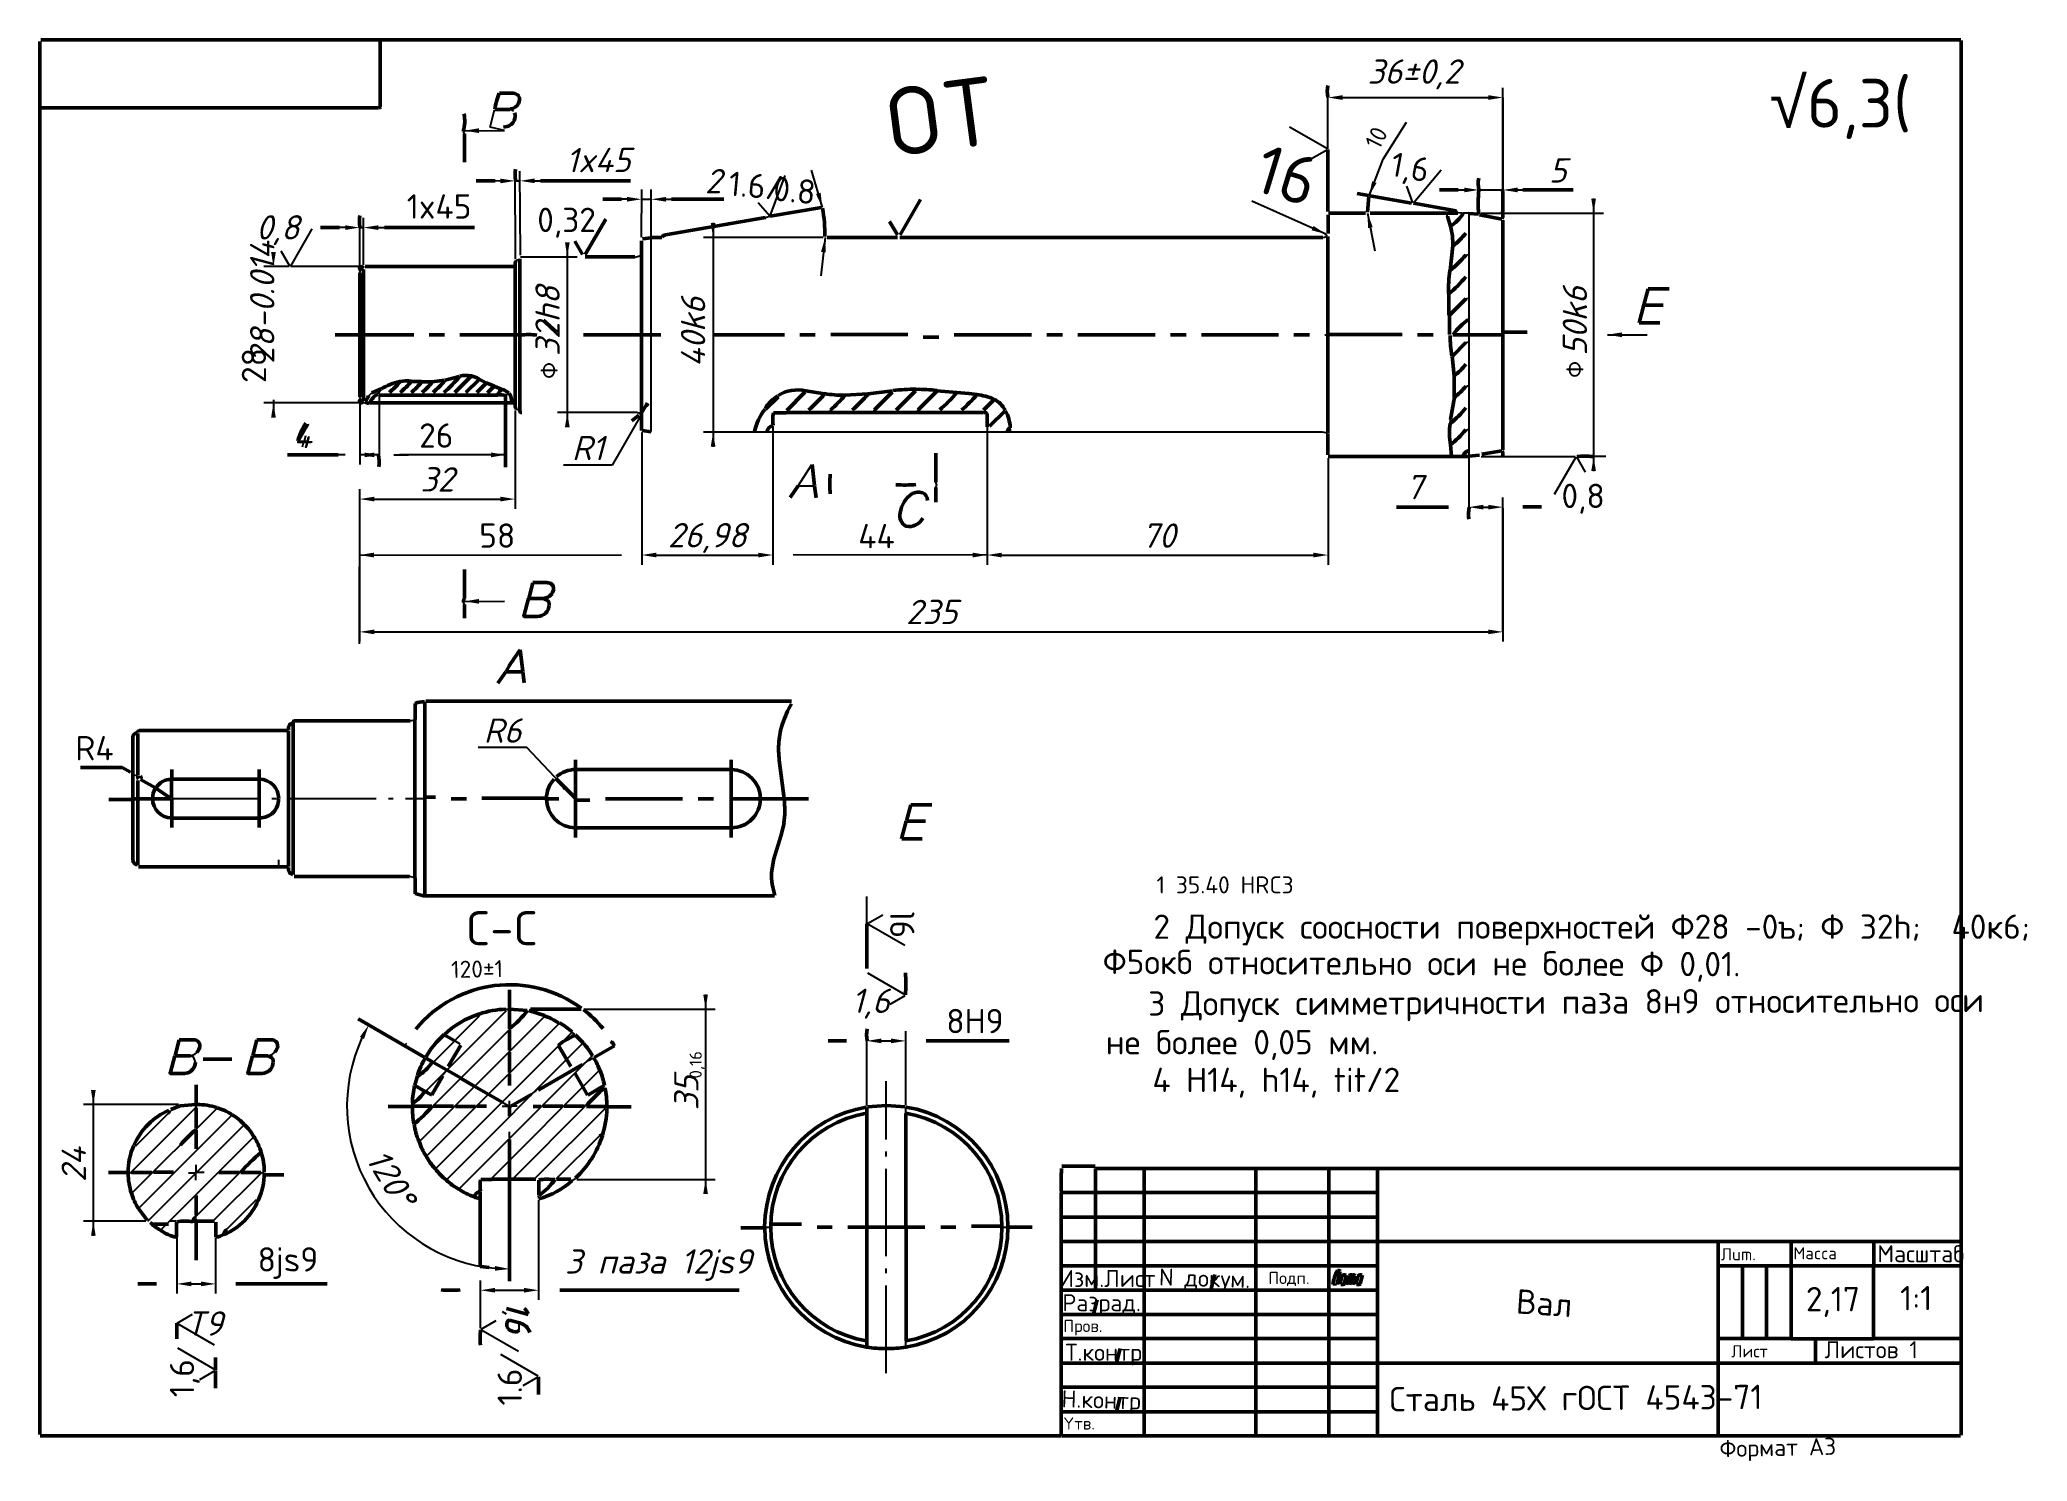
# Model space of a CAD drawing. Header units: millimetres. Extents: x 20 to 429, y 0 to 292.
import ezdxf

# ---------------------------------------------------------------- set-up
doc = ezdxf.new("R2010")
doc.units = ezdxf.units.MM
doc.linetypes.add('CENTER', pattern=[24, 18, -2.5, 1, -2.5])
for name, color, linetype, lineweight in [('AXIS', 1, 'CENTER', 25), ('DIMS', 4, 'Continuous', 25), ('MAIN', 7, 'Continuous', 50), ('TEXT', 7, 'Continuous', 25), ('THIN', 3, 'Continuous', 25)]:
    doc.layers.add(name, color=color, linetype=linetype, lineweight=lineweight)
doc.styles.add('ESKD', font='isocpeur.ttf', dxfattribs={"oblique": 15})
doc.dimstyles.new('ESKD', dxfattribs={"dimtxt": 5, "dimasz": 3, "dimexe": 2, "dimexo": 0, "dimgap": 1, "dimtad": 1, "dimtxsty": 'ESKD', "dimcen": 2.5, "dimclrd": 256, "dimclre": 256, "dimclrt": 256, "dimadec": 0, "dimazin": 3, "dimtfac": 1, "dimtmove": 0, "dimatfit": 3, "dimlwd": 25, "dimlwe": 25})

# ---------------------------------------------------------------- blocks, each defined once
blk = doc.blocks.new('_CLOSEDFILLED')
at = {"color": 0, "linetype": 'BYBLOCK'}
blk.add_solid([(-1, 0.16), (0, 0), (-1, -0.16)], dxfattribs=at)
blk = doc.blocks.new('*D5')
at = {"lineweight": 25}
for p, q in [((320.75, 280.08), (320.77, 259.12)), ((315.82, 261.12), (315.82, 263.12)), ((312.82, 261.11), (309.82, 261.11)), ((315.82, 261.12), (320.77, 261.12)), ((323.77, 261.12), (326.77, 261.13))]:
    blk.add_line(p, q, dxfattribs=at)
at = {"layer": 'Defpoints'}
for p in [(320.75, 280.08), (315.82, 261.12), (315.82, 261.12)]:
    blk.add_point(p, dxfattribs=at)
at = {"layer": 'DIMS', "xscale": 3, "yscale": 3}
for p, rotation in [((315.82, 261.12), 0.04667712596837248), ((320.77, 261.12), 180.04667712596836)]:
    blk.add_blockref('_CLOSEDFILLED', p, dxfattribs=dict(at, rotation=rotation))
at = {"layer": 'DIMS', "insert": (332.06, 265.15), "char_height": 5, "attachment_point": 5, "rotation": 0.0467, "style": 'ESKD'}
blk.add_mtext('5', dxfattribs=at)
blk = doc.blocks.new('*D22')
at = {"lineweight": 25}
for p, q in [((145, 217.27), (137.69, 204.58)), ((137.69, 204.58), (127.69, 204.58))]:
    blk.add_line(p, q, dxfattribs=at)
at = {"layer": 'Defpoints'}
for p in [(159.98, 237.13), (143.19, 214.87)]:
    blk.add_point(p, dxfattribs=at)
at = {"layer": 'DIMS', "xscale": 3, "yscale": 3, "rotation": -127.01913555249983}
blk.add_blockref('_CLOSEDFILLED', (143.19, 214.87), dxfattribs=at)
at = {"layer": 'DIMS', "insert": (132.69, 208.08), "char_height": 5, "attachment_point": 5, "style": 'ESKD'}
blk.add_mtext('R1', dxfattribs=at)
blk = doc.blocks.new('*D24')
at = {"lineweight": 25}
for p, q in [((120.13, 146.5), (110.13, 146.5)), ((128.05, 138.1), (120.13, 146.5))]:
    blk.add_line(p, q, dxfattribs=at)
at = {"layer": 'Defpoints'}
for p in [(125.99, 140.28), (130.01, 136.04)]:
    blk.add_point(p, dxfattribs=at)
at = {"layer": 'DIMS', "xscale": 3, "yscale": 3, "rotation": 133.46400465160144}
blk.add_blockref('_CLOSEDFILLED', (125.99, 140.28), dxfattribs=at)
at = {"layer": 'DIMS', "insert": (115.13, 150), "char_height": 5, "attachment_point": 5, "style": 'ESKD'}
blk.add_mtext('R6', dxfattribs=at)
blk = doc.blocks.new('*D25')
at = {"lineweight": 25}
for p, q in [((87.61, 89.48), (85.87, 90.48)), ((116.58, 39.34), (116.59, 37.34))]:
    blk.add_line(p, q, dxfattribs=at)
at = {"layer": 'Defpoints'}
for p in [(87.61, 89.48), (116.57, 72.78), (87.62, 56.05), (116.58, 39.34)]:
    blk.add_point(p, dxfattribs=at)
at = {"layer": 'DIMS', "lineweight": 25}
blk.add_arc((116.57, 72.78), 33.43, 155.1586, 264.8913, dxfattribs=at)
at = {"layer": 'DIMS', "xscale": 3, "yscale": 3}
for p, rotation in [((87.61, 89.48), 62.588028061417184), ((116.58, 39.34), -2.538142354878803)]:
    blk.add_blockref('_CLOSEDFILLED', p, dxfattribs=dict(at, rotation=rotation))
at = {"layer": 'DIMS', "insert": (92.19, 58.04), "char_height": 5, "attachment_point": 5, "rotation": 301.1484, "style": 'ESKD'}
blk.add_mtext('120%%d', dxfattribs=at)

msp = doc.modelspace()

# ---------------------------------------------------------------- hatches: boundary and pattern name
at = {"layer": 'THIN'}
h = msp.add_hatch(dxfattribs=at)
h.set_pattern_fill('ANSI31', scale=0.997799)
h.set_pattern_definition([(45, (-1.68, 1.68), (-2.240123, 2.240123), [])])
h.paths.add_polyline_path([(123.91, 91.587), (123.527, 91.587), (123.229, 91.332), (120.208, 92.141), (116.718, 88.651), (116.505, 88.736), (116.505, 92.481), (113.526, 92.268), (111.185, 91.758), (110.461, 91.375), (109.993, 91.417), (106.972, 90.013), (104.035, 88.012), (101.566, 85.586), (99.566, 82.777), (99.566, 82.607), (100.63, 82.011), (100.715, 81.628), (97.779, 78.692), (97.353, 77.202), (97.438, 76.904), (99.098, 75.968), (99.183, 75.627), (96.927, 73.372), (96.885, 72.819), (100.587, 72.819), (100.673, 72.606), (97.225, 69.158), (98.034, 66.094), (97.821, 65.839), (97.821, 65.456), (98.332, 65.328), (99.438, 63.03), (99.311, 62.434), (99.821, 62.391), (101.268, 60.349), (101.183, 59.795), (101.694, 59.795), (103.482, 58.008), (103.439, 57.455), (103.992, 57.582), (105.993, 56.135), (106.035, 55.582), (106.588, 55.752), (109.312, 54.475), (110.291, 55.454), (110.291, 57.753), (110.504, 58.008), (116.505, 58.05), (116.59, 61.2), (116.633, 58.05), (121.953, 58.093), (122.548, 58.05), (122.846, 57.838), (129.486, 57.838), (132.082, 60.519), (133.444, 62.477), (134.55, 64.562), (135.317, 66.52), (135.231, 66.903), (135.529, 67.243), (135.912, 68.733), (136.295, 72.691), (132.252, 72.691), (132.21, 72.861), (135.912, 76.564), (135.912, 76.777), (135.657, 76.862), (135.827, 76.989), (135.061, 79.671), (135.274, 79.926), (135.274, 80.309), (134.763, 80.394), (133.827, 82.394), (133.529, 82.565), (133.827, 82.905), (133.827, 83.288), (133.316, 83.246), (131.784, 85.331), (131.869, 85.969), (131.358, 85.842), (129.996, 87.246), (129.699, 87.289), (129.613, 88.183), (129.06, 88.055), (127.017, 89.502), (126.932, 90.098), (126.294, 89.927), (123.996, 91.034)])
h = msp.add_hatch(dxfattribs=at)
h.set_pattern_fill('ANSI31', scale=0.997799)
h.set_pattern_definition([(45, (-1.2538, 1.2538), (-2.24012, 2.24012), [])])
h.paths.add_polyline_path([(47.387, 72.052), (46.664, 71.499), (46.281, 71.584), (44.876, 70.818), (43.004, 69.414), (41.301, 67.584), (39.684, 65.03), (39.727, 64.562), (39.344, 64.094), (38.961, 62.945), (38.492, 60.391), (38.45, 59.242), (38.663, 59.157), (38.45, 58.774), (38.492, 57.923), (38.961, 55.497), (38.705, 55.156), (38.705, 54.773), (39.216, 54.688), (40.322, 52.262), (40.152, 51.666), (40.705, 51.624), (42.238, 49.666), (42.195, 49.113), (46.238, 49.198), (46.111, 49.07), (43.046, 49.07), (43.174, 48.772), (44.664, 47.666), (44.664, 47.155), (45.217, 47.325), (47.856, 46.176), (47.898, 49.028), (47.175, 49.07), (47.26, 49.241), (47.898, 49.241), (48.196, 49.453), (51.388, 49.453), (52.154, 50.092), (52.239, 49.453), (56.24, 49.411), (56.453, 49.113), (56.453, 46.176), (57.006, 46.304), (58.24, 47.325), (58.113, 46.857), (59.772, 47.708), (62.071, 49.624), (63.773, 51.794), (64.582, 53.156), (64.539, 53.624), (65.135, 54.603), (65.646, 56.476), (65.901, 58.816), (65.688, 59.285), (65.858, 59.412), (65.773, 61.072), (65.348, 63.072), (61.432, 59.37), (61.432, 59.2), (65.135, 59.114), (61.219, 59.157), (65.22, 63.285), (64.922, 64.307), (64.028, 66.094), (64.199, 66.647), (63.645, 66.69), (62.113, 68.648), (62.198, 69.201), (61.688, 69.073), (59.602, 70.733), (59.645, 71.244), (59.262, 71.244), (59.049, 71.031), (56.282, 72.308), (53.218, 72.861), (52.495, 72.861), (52.282, 72.648), (52.112, 72.861), (50.281, 72.776)])

# ---------------------------------------------------------------- linework, layer by layer
at = {"layer": 'AXIS'}
for p, q in [((47.174, 136.027), (99.098, 136.027)), ((194.007, 17.959), (194.007, 77.968))]:
    msp.add_line(p, q, dxfattribs=at)
at = {"layer": 'DIMS'}
for p, q in [((284.706, 269.563), (276.918, 274.005)), ((281.437, 267.593), (284.699, 269.422)), ((170.173, 255.782), (173.195, 264.081)), ((302.237, 258.463), (301.003, 261.91)), ((302.365, 258.506), (308.068, 265.273)), ((170.088, 255.739), (167.705, 258.506)), ((71.579, 245.472), (76.013, 253.153)), ((71.436, 245.441), (69.644, 248.545)), ((85.731, 245.376), (71.561, 245.376)), ((175.876, 200.284), (178.728, 204.668)), ((316.324, 206.35), (335.647, 206.35)), ((331.392, 198.624), (335.816, 206.286)), ((337.77, 203.091), (335.949, 206.245)), ((179.239, 200.263), (175.876, 200.263)), ((190.027, 110.313), (190.027, 115.889)), ((190.131, 110.318), (193.286, 112.139)), ((197.799, 105.81), (190.087, 110.263)), ((197.927, 95.681), (190.214, 100.134)), ((194.812, 93.765), (197.884, 95.538)), ((48.279, 28.221), (51.433, 30.042)), ((110.709, 26.953), (113.832, 28.756)), ((55.947, 23.713), (48.234, 28.166)), ((118.419, 22.384), (110.675, 26.856)), ((56.074, 18.606), (48.362, 23.059)), ((122.473, 17.338), (114.793, 21.773)), ((52.912, 16.654), (56.035, 18.457)), ((119.353, 15.413), (122.425, 17.186))]:
    msp.add_line(p, q, dxfattribs=at)
at = {"layer": 'MAIN'}
for p, q in [((20, 277.998), (20, 291.66)), ((20.192, 291.991), (89.947, 291.991)), ((89.99, 278.211), (89.99, 291.957)), ((414.894, 291.983), (90.033, 291.983)), ((414.979, 5.192), (414.979, 291.83)), ((20, 5.319), (20, 277.998)), ((20.021, 277.998), (89.607, 277.998)), ((114.505, 281.02), (117.314, 281.02)), ((113.568, 277.657), (116.718, 277.657)), ((107.312, 266.847), (107.312, 272.678)), ((284.775, 256.718), (284.775, 269.401)), ((109.737, 263.017), (113.611, 263.017)), ((122.932, 262.996), (141.403, 262.996)), ((135.742, 259.208), (139.573, 259.208)), ((160.64, 259.229), (149.872, 259.229)), ((170.173, 255.739), (180.728, 257.527)), ((196.868, 251.866), (201.071, 259.145)), ((293.129, 259.995), (290.831, 260.378)), ((292.959, 256.548), (293.214, 259.782)), ((301.982, 258.421), (293.427, 259.91)), ((311.175, 256.795), (302.365, 258.421)), ((307.727, 261.144), (311.601, 261.144)), ((335.179, 261.166), (324.879, 261.166)), ((77.732, 253.399), (81.606, 253.399)), ((109.397, 253.42), (90.884, 253.42)), ((132.129, 247.863), (136.334, 255.146)), ((148.638, 251.866), (169.194, 255.484)), ((196.287, 251.88), (194.706, 254.619)), ((284.817, 252.164), (284.817, 256.037)), ((284.915, 256.356), (292.491, 256.356)), ((293.47, 256.356), (309.217, 256.356)), ((309.302, 256.377), (311.473, 256.377)), ((309.961, 253.635), (309.392, 255.759)), ((315.765, 256.122), (313.765, 256.313)), ((320.58, 255.143), (315.941, 256.037)), ((320.761, 207.732), (320.761, 254.931)), ((131.558, 247.878), (129.975, 250.62)), ((143.68, 247.653), (143.68, 250.675)), ((143.914, 251.058), (145.659, 251.271)), ((145.743, 251.373), (147.873, 251.373)), ((196.305, 251.373), (181.877, 251.373)), ((196.816, 251.373), (283.723, 251.373)), ((284.748, 231.395), (284.748, 251.568)), ((309.898, 244.546), (310.494, 249.611)), ((86.926, 245.355), (117.697, 245.355)), ((117.696, 217.393), (117.696, 245.312)), ((118.697, 231.395), (118.697, 246.93)), ((132.082, 247.359), (142.296, 247.359)), ((143.68, 231.395), (143.68, 247.61)), ((85.774, 218.627), (85.774, 244.078)), ((86.565, 217.946), (86.565, 244.802)), ((309.664, 235.395), (309.664, 239.738)), ((309.791, 235.374), (313.154, 238.737)), ((348.769, 233.833), (349.746, 237.478)), ((349.749, 237.52), (350.622, 240.779)), ((353.735, 237.46), (349.777, 237.46)), ((354.969, 240.767), (350.636, 240.767)), ((126.294, 231.863), (123.527, 234.349)), ((309.792, 231.394), (309.792, 235.354)), ((353.011, 233.804), (348.781, 233.804)), ((80.712, 231.353), (96.885, 231.353)), ((100.034, 231.374), (103.226, 231.374)), ((106.376, 231.353), (118.676, 231.353)), ((118.697, 215.818), (118.697, 231.31)), ((131.784, 231.353), (145.659, 231.353)), ((143.68, 215.18), (143.68, 231.31)), ((145.743, 231.374), (147.659, 231.374)), ((158.469, 231.342), (173.067, 231.342)), ((176.217, 231.374), (179.409, 231.374)), ((182.601, 231.408), (198.476, 231.408)), ((201.629, 230.865), (204.822, 230.865)), ((207.967, 231.353), (223.884, 231.353)), ((227.033, 231.374), (230.226, 231.374)), ((233.375, 231.353), (249.292, 231.353)), ((252.442, 231.353), (255.634, 231.353)), ((258.783, 231.338), (274.658, 231.338)), ((277.808, 231.353), (281.042, 231.353)), ((284.745, 231.409), (300.066, 231.409)), ((284.775, 211.179), (284.775, 231.31)), ((303.216, 231.374), (306.408, 231.374)), ((310.387, 226.99), (313.154, 229.757)), ((313.686, 231.374), (310.494, 231.374)), ((313.765, 231.353), (320.666, 231.353)), ((320.773, 231.891), (325.726, 231.891)), ((310.749, 222.926), (310.324, 226.969)), ((98.461, 221.756), (96.372, 221.756)), ((100.673, 221.67), (98.459, 221.67)), ((100.673, 221.649), (103.226, 222.032)), ((103.314, 222.022), (106.245, 222.808)), ((105.322, 219.468), (108.706, 222.852)), ((107.599, 219.489), (110.302, 222.192)), ((109.844, 219.5), (111.76, 221.415)), ((111.712, 221.472), (110.36, 222.252)), ((113.313, 220.841), (111.781, 221.479)), ((112.021, 219.416), (113.337, 220.732)), ((114.93, 220.16), (113.356, 220.798)), ((310.77, 218.5), (310.77, 222.926)), ((87.947, 217.351), (117.697, 217.351)), ((88.245, 219.411), (90.203, 220.245)), ((89.777, 218.968), (114.164, 218.968)), ((115.739, 204.157), (115.739, 218.798)), ((169.279, 216.074), (171.833, 218.627)), ((173.557, 215.806), (177.276, 219.525)), ((181.324, 219.223), (177.451, 219.819)), ((185.495, 218.925), (190.219, 219.223)), ((190.304, 219.223), (195.326, 219.862)), ((191.581, 215.904), (195.241, 219.564)), ((196.05, 215.861), (200.008, 219.819)), ((200.54, 215.925), (204.413, 219.798)), ((208.52, 219.479), (204.434, 219.862)), ((210.988, 219.308), (208.52, 219.479)), ((212.606, 219.053), (210.988, 219.308)), ((213.999, 215.872), (216.106, 217.978)), ((309.983, 213.946), (310.792, 218.5)), ((141.701, 213.648), (143.148, 214.84)), ((143.722, 211.689), (143.722, 215.096)), ((170.82, 215.317), (173.408, 215.317)), ((173.493, 215.346), (213.84, 215.346)), ((214.749, 212.456), (214.749, 215.18)), ((215.255, 212.573), (218.426, 215.744)), ((145.659, 211.417), (143.829, 211.648)), ((284.775, 206.668), (284.775, 211.094)), ((310.196, 206.392), (309.983, 208.711)), ((70.923, 206.668), (81.35, 206.668)), ((179.281, 200.284), (178.77, 204.668)), ((204.221, 201.093), (204.221, 207.051)), ((284.83, 206.35), (313.686, 206.35)), ((313.765, 206.392), (315.941, 206.626)), ((316.41, 206.838), (320.58, 207.519)), ((174.259, 197.901), (175.876, 200.284)), ((179.579, 197.858), (179.281, 200.242)), ((204.2, 196.964), (204.2, 199.944)), ((298.875, 195.943), (309.6, 195.943)), ((328.71, 195.964), (324.879, 195.964)), ((107.291, 177.174), (107.291, 183.09)), ((120.507, 177.174), (121.372, 180.401)), ((121.374, 180.426), (124.294, 180.426)), ((107.312, 173.131), (107.312, 175.94)), ((119.581, 173.764), (120.485, 177.138)), ((120.548, 177.132), (123.698, 177.132)), ((119.654, 173.429), (122.336, 173.429)), ((119.271, 162.151), (118.761, 166.577)), ((114.164, 159.768), (115.824, 162.108)), ((115.909, 162.108), (119.229, 162.108)), ((119.569, 159.81), (119.271, 162.108)), ((97.14, 152.277), (97.14, 155.555)), ((99.14, 116.102), (99.14, 155.895)), ((99.396, 156.022), (174.557, 156.022)), ((72.094, 136.062), (72.094, 151.554)), ((72.413, 152.022), (96.119, 152.022)), ((97.119, 136.062), (97.119, 152.235)), ((39.131, 123.294), (39.131, 148.66)), ((40.152, 140.744), (40.152, 149.426)), ((71.093, 150.022), (40.45, 150.022)), ((71.136, 122.06), (71.136, 149.979)), ((130.145, 142.063), (130.145, 143.978)), ((162.129, 128.061), (162.129, 144.021)), ((173.025, 136.062), (172.003, 143.893)), ((28.406, 142.446), (36.96, 142.446)), ((38.673, 141.434), (36.95, 142.428)), ((40.152, 136.062), (40.152, 139.722)), ((43.761, 138.204), (40.714, 139.963)), ((47.111, 136.104), (47.111, 139.978)), ((47.153, 140.062), (47.153, 141.978)), ((47.175, 140.02), (65.092, 140.02)), ((65.135, 130.061), (65.135, 142.02)), ((130.05, 136.158), (126.07, 140.137)), ((130.124, 130.104), (130.124, 141.978)), ((130.167, 142.02), (162.087, 142.02)), ((34.194, 135.858), (39.089, 135.858)), ((39.173, 136.003), (43.131, 136.003)), ((40.131, 122.443), (40.131, 135.977)), ((43.217, 135.947), (46.878, 135.947)), ((46.877, 136.105), (43.855, 138.147)), ((47.132, 132.104), (47.132, 135.977)), ((72.094, 120.443), (72.094, 135.977)), ((97.119, 119.804), (97.119, 135.977)), ((101.36, 136.302), (99.189, 136.302)), ((104.546, 136.003), (107.695, 136.003)), ((110.887, 136.118), (124.123, 136.118)), ((126.72, 135.998), (124.208, 135.998)), ((133.097, 135.687), (130.161, 135.687)), ((136.295, 136.003), (152.128, 136.003)), ((155.362, 136.003), (158.469, 136.003)), ((162.172, 136.003), (172.982, 136.003)), ((178.047, 135.998), (173.067, 135.998)), ((47.153, 130.061), (47.153, 131.977)), ((47.175, 132.019), (65.092, 132.019)), ((172.321, 128.326), (173.022, 130.945)), ((197.156, 127.778), (198.119, 131.374)), ((198.144, 131.421), (199.028, 134.72)), ((198.178, 131.38), (202.051, 131.38)), ((203.37, 134.709), (199.037, 134.709)), ((130.145, 128.061), (130.145, 129.976)), ((130.167, 130.019), (162.087, 130.019)), ((170.888, 123.635), (172.361, 128.316)), ((201.412, 127.746), (197.182, 127.746)), ((170.386, 120.826), (170.888, 123.635)), ((69.093, 122.017), (40.322, 122.017)), ((69.178, 122.017), (71.093, 122.017)), ((72.328, 120.017), (95.991, 120.017)), ((97.14, 116.442), (97.14, 119.72)), ((99.084, 115.998), (97.197, 116.503)), ((171.024, 116.038), (99.14, 116.038)), ((190.027, 101.078), (190.027, 110.271)), ((116.569, 92.799), (116.569, 96.737)), ((99.188, 82.786), (85.431, 90.728)), ((116.569, 88.736), (116.569, 92.714)), ((120.208, 92.481), (116.59, 92.757)), ((123.74, 91.417), (120.506, 92.481)), ((120.889, 92.778), (131.316, 92.778)), ((47.807, 83.205), (48.67, 86.427)), ((48.664, 86.455), (51.644, 86.455)), ((63.771, 83.204), (64.635, 86.429)), ((64.633, 86.455), (67.604, 86.455)), ((105.202, 86.297), (103.166, 87.472)), ((116.548, 84.267), (116.548, 88.438)), ((131.71, 85.81), (130.028, 87.491)), ((185.835, 86.204), (182.047, 86.204)), ((202.221, 86.225), (219.245, 86.225)), ((46.846, 79.793), (47.75, 83.166)), ((47.856, 83.161), (51.005, 83.161)), ((53.601, 82.48), (59.517, 82.48)), ((62.849, 79.793), (63.753, 83.166)), ((63.816, 83.161), (66.965, 83.161)), ((100.781, 81.878), (99.288, 82.74)), ((103.631, 80.261), (100.938, 81.816)), ((103.985, 80.952), (106.536, 85.37)), ((116.569, 79.756), (116.569, 83.884)), ((129.152, 80.926), (126.71, 85.155)), ((133.987, 82.795), (138.127, 85.186)), ((46.919, 79.5), (49.728, 79.5)), ((62.922, 79.5), (65.731, 79.5)), ((97.116, 77.112), (97.632, 79.037)), ((100.63, 75.168), (102.886, 79.075)), ((106.494, 78.621), (103.751, 80.205)), ((109.302, 76.93), (106.609, 78.485)), ((116.548, 77.074), (116.548, 79.459)), ((122.476, 76.125), (131.602, 81.394)), ((131.624, 76.783), (130.059, 79.495)), ((52.168, 73.179), (52.168, 77.16)), ((99.227, 75.842), (97.096, 77.072)), ((112.15, 75.263), (109.406, 76.847)), ((115.031, 73.653), (112.319, 75.219)), ((116.836, 72.834), (120.983, 75.229)), ((132.591, 75.09), (131.7, 76.633)), ((132.646, 75.098), (136.029, 77.051)), ((46.919, 72.146), (48.834, 72.861)), ((48.877, 72.904), (52.112, 73.137)), ((52.154, 68.264), (52.154, 72.436)), ((91.65, 72.755), (96.544, 72.755)), ((100.588, 72.801), (96.63, 72.801)), ((105.057, 72.776), (100.885, 72.776)), ((109.567, 72.709), (105.439, 72.709)), ((111.824, 72.776), (109.865, 72.776)), ((116.569, 70.775), (116.569, 72.776)), ((121.399, 72.755), (123.017, 72.755)), ((127.529, 72.823), (123.4, 72.823)), ((131.997, 72.776), (127.826, 72.776)), ((132.38, 72.755), (136.508, 72.755)), ((141.572, 72.682), (136.592, 72.682)), ((190.006, 23.407), (190.006, 72.521)), ((190.176, 72.691), (193.964, 72.946)), ((197.88, 72.691), (194.049, 72.946)), ((198.029, 48.006), (198.029, 71.329)), ((52.133, 64.009), (52.133, 67.924)), ((116.545, 57.817), (116.545, 65.924)), ((34.151, 59.157), (38.109, 59.157)), ((43.047, 59.157), (38.875, 59.157)), ((47.519, 59.223), (43.388, 59.223)), ((61.008, 59.178), (56.835, 59.178)), ((65.476, 59.157), (61.347, 59.157)), ((66.204, 58.686), (70.162, 58.686)), ((110.64, 57.741), (113.016, 57.741)), ((113.1, 57.775), (121.995, 57.775)), ((116.572, 36.813), (116.572, 57.732)), ((122.563, 54.561), (122.563, 57.625)), ((129.188, 57.796), (126.294, 57.796)), ((230.093, 60.464), (236.945, 60.464)), ((236.993, 35.068), (236.993, 59.966)), ((237.035, 60.008), (414.936, 60.008)), ((246.994, 5.064), (246.994, 59.966)), ((269.977, 35.068), (269.977, 59.966)), ((285, 5.064), (285, 59.966)), ((295.002, 5.064), (295.002, 59.966)), ((52.133, 50.304), (52.133, 54.476)), ((110.547, 39.963), (110.547, 55.241)), ((229.975, 45.07), (229.975, 54.986)), ((230.013, 55.029), (294.959, 55.029)), ((42.067, 49.368), (40.322, 51.794)), ((48.132, 45.921), (48.132, 49.028)), ((51.558, 49.178), (55.942, 49.178)), ((52.168, 41.154), (52.168, 49.135)), ((230.013, 50.007), (294.959, 50.007)), ((46.451, 48.56), (43.004, 48.56)), ((56.176, 45.921), (56.176, 48.943)), ((164.088, 47.779), (168.983, 47.779)), ((176.557, 48.56), (170.301, 48.56)), ((179.792, 47.95), (182.899, 47.95)), ((186.133, 47.943), (189.964, 47.943)), ((190.049, 47.95), (197.965, 47.95)), ((201.966, 47.943), (198.05, 47.943)), ((198.081, 24.599), (198.081, 47.921)), ((205.2, 47.95), (208.307, 47.95)), ((211.54, 48.111), (217.712, 48.111)), ((224.012, 47.943), (219.032, 47.943)), ((229.991, 40.005), (229.991, 44.985)), ((230.013, 45.015), (294.959, 45.015)), ((365.013, 45.006), (295.044, 45.006)), ((364.999, 25.024), (364.999, 44.985)), ((365.013, 45.015), (397.018, 45.015)), ((379.994, 25.067), (379.994, 44.985)), ((396.997, 40.048), (396.997, 44.985)), ((397.018, 45.006), (414.936, 45.006)), ((112.377, 39.622), (110.632, 39.835)), ((229.975, 35.026), (229.975, 40.005)), ((230.013, 40.005), (294.959, 40.005)), ((260.727, 35.06), (261.564, 38.183)), ((286.6, 36.179), (287.316, 38.852)), ((288.129, 36.278), (288.613, 38.081)), ((288.59, 36.086), (289.105, 38.009)), ((289.264, 36.088), (289.801, 38.092)), ((289.944, 36.099), (290.441, 37.953)), ((291.407, 36.278), (291.89, 38.081)), ((365.013, 40.005), (414.936, 40.005)), ((369.993, 25.067), (369.993, 39.963)), ((374.972, 25.067), (374.972, 39.963)), ((396.976, 25.067), (396.976, 39.963)), ((40.152, 36.281), (44.025, 36.281)), ((79.052, 36.303), (60.326, 36.303)), ((126.932, 35.015), (163.789, 35.015)), ((229.991, 30.046), (229.991, 34.983)), ((230.055, 35.015), (294.959, 35.015)), ((236.586, 30.053), (237.381, 33.02)), ((269.998, 30.046), (269.998, 34.983)), ((120.41, 30.004), (115.963, 31.195)), ((118.593, 28.267), (116.588, 28.804)), ((229.975, 5.064), (229.975, 29.961)), ((230.013, 30.004), (294.959, 30.004)), ((269.977, 5.064), (269.977, 29.961)), ((48.175, 24.982), (48.175, 28.174)), ((230.013, 25.024), (294.959, 25.024)), ((364.992, 20.045), (364.992, 24.982)), ((365.056, 25.024), (379.952, 25.024)), ((385.017, 25.003), (380.037, 25.003)), ((384.995, 20.045), (384.995, 24.982)), ((385.016, 25.003), (396.933, 25.003)), ((397.018, 25.024), (414.936, 25.024)), ((56.112, 18.597), (56.112, 21.152)), ((241.31, 20.051), (242.105, 23.018)), ((56.133, 14.852), (56.133, 18.47)), ((122.548, 13.533), (122.548, 17.194)), ((230.013, 20.002), (414.936, 20.002)), ((364.999, 5.064), (364.999, 19.96)), ((230.013, 15.023), (294.959, 15.023)), ((241.31, 10.05), (242.105, 13.017)), ((230.013, 10.001), (294.959, 10.001)), ((229.928, 5.047), (20.072, 5.047)), ((230.013, 5.028), (414.851, 5.028))]:
    msp.add_line(p, q, dxfattribs=at)
for centre, radius, start, end in [((290.261, 281.431), 5.6, 168.17743, 192.65964), ((89.765, 278.319), 0.313, 252.97866, 339.14305), ((127.197, 275.777), 13.775, 157.55842, 171.99507), ((116.507, 279.899), 2.145, 276.56412, 332.32845), ((117.105, 278.998), 2.003, 47.61327, 84.12227), ((116.971, 279.697), 1.662, 331.0629, 27.54416), ((99.732, 275.272), 7.627, 343.9028, 11.50417), ((115.367, 276.458), 2.413, 269.74387, 334.02854), ((115.834, 276.337), 1.899, 331.20164, 19.61425), ((123.39, 264.259), 5.691, 168.58372, 192.67404), ((321.38, 262.387), 5.691, 168.58372, 192.67404), ((339.537, 258.562), 23.849, 173.87899, 185.75012), ((292.121, 258.663), 28.661, 355.43673, 4.88389), ((92.265, 254.726), 6.568, 169.72792, 191.71141), ((148.255, 251.574), 33.159, 359.91725, 10.03298), ((296.628, 250.126), 13.827, 357.87185, 14.58171), ((304.649, 261.5), 9.517, 304.62911, 326.56405), ((319.136, 255.827), 1.639, 336.68073, 16.08073), ((148.589, 251.116), 0.737, 86.27835, 154.30598), ((298.946, 263.96), 18.432, 308.82434, 320.52587), ((86.294, 245.093), 0.576, 158.57863, 227.0986), ((86.015, 244.722), 0.651, 30.4498, 110.62963), ((119.992, 245.769), 2.264, 157.51415, 189.37603), ((292.919, 264.88), 26.505, 309.86269, 319.69057), ((335.145, 240.832), 25.561, 171.6314, 182.26435), ((289.306, 263.768), 31.463, 310.28975, 319.33569), ((321.227, 223.593), 13.25, 124.86576, 143.83774), ((120.413, 219.441), 11.95, 81.33829, 97.89731), ((338.747, 231.742), 28.854, 181.11219, 189.43447), ((301.356, 234.866), 15.204, 308.19039, 321.01647), ((97.985, 206.734), 15.572, 105.063, 119.80619), ((83.213, 230.216), 13.765, 308.99149, 321.65939), ((95.382, 213.961), 7.921, 82.80562, 99.84317), ((85.188, 230.543), 14.198, 308.80017, 322.04984), ((89.876, 227.894), 10.607, 307.53413, 324.14889), ((91.262, 228.809), 11.836, 308.29417, 322.73317), ((90.943, 231.726), 15.72, 309.07024, 321.69439), ((85.454, 240.196), 27.187, 310.3628, 320.07089), ((107.683, 218.346), 4.669, 77.68027, 106.86713), ((108.138, 219.04), 3.888, 56.09791, 82.05492), ((302.068, 229.686), 14.198, 307.94941, 321.19905), ((86.378, 217.633), 0.661, 142.29194, 200.41315), ((85.989, 217.955), 0.62, 250.62043, 330.9854), ((87.414, 218.096), 0.792, 220.47182, 300.99475), ((85.243, 219.45), 2.431, 312.31934, 344.73387), ((91.288, 215.858), 3.767, 118.56303, 155.59418), ((115.526, 218.773), 1.355, 114.60393, 169.79362), ((114.892, 216.106), 2.887, 72.79485, 102.66677), ((114.439, 217.445), 2.727, 43.87381, 78.69855), ((114.811, 217.893), 2.174, 346.98724, 40.47139), ((119.992, 216.936), 2.264, 170.62397, 202.48585), ((176.006, 211.899), 8.138, 121.84179, 148.13972), ((175.726, 212.757), 7.256, 76.2745, 122.80139), ((159.977, 237.131), 27.878, 310.41573, 320.00687), ((185.028, 240.916), 21.972, 260.31144, 270.99558), ((166.553, 234.763), 24.711, 310.39388, 319.96002), ((169.425, 236.621), 27.187, 310.3628, 320.07089), ((199.454, 191.362), 28.797, 88.55845, 98.07428), ((200.617, 192.649), 27.493, 82.10241, 90.91473), ((183.985, 240.319), 32.207, 310.70998, 319.65418), ((193.261, 235.129), 25.167, 310.19658, 320.2731), ((211.642, 208.332), 10.758, 65.43167, 84.86314), ((214.308, 213.893), 4.567, 24.51424, 66.14599), ((92.705, 202.93), 20.759, 150.28897, 161.46392), ((119.021, 215.699), 0.341, 174.36721, 282.88886), ((178.379, 208.909), 11.742, 142.3012, 167.75527), ((171.038, 211.038), 1.653, 102.57515, 167.42399), ((180.397, 213.918), 9.699, 171.84248, 187.35815), ((214.251, 214.621), 0.756, 49.68173, 114.07875), ((210.567, 211.614), 8.962, 4.03104, 27.50471), ((328.891, 211.179), 19.09, 174.10152, 187.43782), ((292.961, 233.471), 26.505, 309.86269, 319.69057), ((219.732, 211.362), 0.878, 105.00293, 179.18124), ((293.908, 228.056), 25.167, 309.72615, 319.80264), ((83.038, 205.35), 6.73, 350.25439, 11.34898), ((313.958, 206.118), 1.395, 101.35236, 167.57552), ((319.47, 206.863), 1.309, 340.6141, 30.5791), ((337.662, 190.085), 16.313, 84.38084, 96.05121), ((206.769, 200.61), 24.366, 175.05065, 184.66372), ((197.979, 226.75), 26.278, 265.70503, 274.61898), ((202.333, 194.099), 5.496, 123.15669, 172.7869), ((200.645, 195.835), 3.157, 76.01376, 114.7055), ((200.7, 197.249), 1.815, 1.74052, 66.83191), ((199.296, 194.137), 2.488, 165.00839, 240.58979), ((198.74, 195.092), 3.134, 258.17105, 333.01878), ((320.053, 194.637), 6.362, 168.09847, 190.4126), ((124.436, 179.186), 1.206, 355.4713, 96.42725), ((107.891, 176.571), 0.796, 133.77888, 191.57683), ((123.484, 179.377), 2.182, 276.50798, 352.46082), ((123.626, 175.913), 1.11, 354.92567, 84.4514), ((122.254, 175.904), 2.486, 314.14504, 357.90554), ((119.724, 173.613), 0.207, 136.28567, 249.18756), ((122.109, 176.513), 3.066, 274.21187, 308.13953), ((148.116, 144.315), 36.858, 142.82454, 151.05476), ((98.973, 150.697), 5.22, 88.6342, 110.23322), ((194.011, 144.25), 22.509, 149.97726, 161.41655), ((72.188, 150.487), 1.082, 98.44097, 201.9143), ((72.486, 151.628), 0.406, 100.48891, 184.40727), ((188.011, 146.445), 16.122, 162.0148, 175.6081), ((40.145, 148.535), 1.027, 94.22202, 173.01997), ((40.475, 149.648), 0.375, 93.88585, 187.28375), ((189.013, 146.225), 17.144, 175.13364, 187.80751), ((40.669, 140.462), 0.532, 159.22695, 229.03299), ((40.123, 140.361), 0.708, 334.52415, 31.48491), ((47.161, 136.079), 3.925, 91.04666, 147.44538), ((65.131, 136.007), 4.002, 0.78985, 89.33651), ((130.006, 136.044), 5.836, 137.01313, 179.82685), ((130.141, 136.118), 5.887, 90.57573, 131.39547), ((162.133, 136.015), 5.993, 0.44636, 89.63231), ((47.204, 136.01), 4.025, 148.93155, 179.26194), ((47.136, 136.002), 3.958, 180.3631, 269.32272), ((65.262, 135.896), 3.84, 268.7394, 1.2103), ((130.125, 135.999), 5.958, 180.2169, 269.5775), ((162.214, 135.949), 5.905, 269.59199, 0.26507), ((152.037, 133.646), 21.108, 352.67968, 6.33842), ((40.204, 123.508), 1.103, 191.25241, 262.97466), ((72.235, 121.529), 1.13, 157.90434, 259.71479), ((185.999, 120.85), 15.609, 180.09055, 197.79051), ((167.952, 98.007), 30.084, 355.54647, 4.22355), ((116.582, 72.816), 24.955, 53.68625, 140.57847), ((116.155, 73.563), 19.093, 107.94175, 132.85423), ((116.232, 74.667), 18.073, 91.29228, 109.08375), ((104.85, 103.932), 19.189, 307.79003, 323.29206), ((118.697, 77.274), 14.972, 57.88226, 70.60649), ((121, 78.993), 12.376, 47.16593, 61.94378), ((116.139, 72.378), 25.582, 39.78323, 52.40142), ((51.732, 85.258), 1.172, 355.33164, 94.15668), ((67.727, 85.248), 1.182, 355.85319, 95.71003), ((116.207, 73), 19.546, 132.01746, 149.94162), ((129.105, 83.554), 2.967, 112.374, 145.82251), ((125.312, 93.15), 7.322, 291.54427, 309.41083), ((136.697, 84.676), 1.543, 20.38382, 65.65267), ((196.05, 87.552), 6.084, 168.91829, 192.25101), ((49.458, 81.983), 2.551, 309.61167, 357.79277), ((51.1, 85.242), 1.809, 310.16006, 357.43491), ((66.933, 81.992), 1.065, 354.37996, 86.22205), ((65.479, 81.976), 2.532, 310.74892, 357.92794), ((67.066, 85.3), 1.849, 312.55263, 355.71748), ((112.6, 74.661), 15.595, 148.96231, 163.50653), ((91.245, 88.589), 11.612, 304.1863, 324.48185), ((122.433, 77.08), 12.729, 28.62845, 42.98662), ((122.904, 75.898), 12.946, 19.16808, 31.74489), ((46.962, 79.663), 0.175, 135.3406, 255.28458), ((49.311, 82.908), 3.413, 276.98669, 301.56252), ((62.965, 79.663), 0.175, 135.3406, 255.28458), ((65.381, 82.665), 3.158, 276.3083, 303.89716), ((121.365, 74.283), 14.98, 10.74067, 22.87185), ((118.81, 72.574), 22.229, 168.41961, 177.61522), ((92.053, 80.673), 8.601, 302.38117, 325.79518), ((101.214, 77.667), 2.6, 225.13918, 256.85374), ((158.001, 50.761), 33.863, 130.2456, 139.3221), ((121.279, 73.217), 15.274, 358.42296, 12.74427), ((52.128, 59.207), 13.929, 113.57355, 156.48599), ((46.127, 71.783), 0.523, 301.82461, 11.34505), ((52.327, 60.012), 13.144, 71.86535, 90.01265), ((53.293, 61.55), 11.369, 57.01609, 73.81625), ((54.067, 61.671), 10.861, 42.7534, 59.79023), ((117.061, 72.808), 20.477, 180.20979, 190.27552), ((80.178, 89.743), 26.584, 309.20638, 320.12185), ((117.439, 72.665), 19.129, 342.1667, 358.80203), ((194.068, 47.91), 25.055, 99.45201, 179.77925), ((194.066, 47.91), 23.817, 99.93538, 179.76772), ((194.019, 47.968), 23.753, 0.09296, 80.21079), ((194.017, 47.967), 24.991, 0.09046, 80.68767), ((70.396, 46.366), 28.321, 130.36801, 139.3232), ((55.622, 61.919), 9.581, 28.81717, 47.63182), ((55.118, 60.522), 10.753, 15.37754, 33.75808), ((111.99, 71.492), 15.238, 188.98941, 202.67325), ((110.767, 69.902), 13.516, 198.67681, 212.78864), ((116.342, 72.836), 20.238, 312.91281, 342.65742), ((135.456, 66.325), 0.531, 72.14622, 137.28054), ((51.61, 59.256), 13.435, 156.03153, 180.23842), ((90.838, 33.619), 39.066, 130.53506, 139.0145), ((53.321, 59.397), 12.811, 359.49831, 17.86252), ((108.861, 67.283), 10.539, 206.71703, 224.10336), ((51.264, 59.045), 13.089, 180.25459, 198.31797), ((52.877, 59.043), 13.271, 334.95471, 0.30953), ((111.543, 67.78), 12.903, 217.63514, 231.7348), ((111.822, 66.269), 11.942, 226.46865, 241.62069), ((119.368, 56.412), 8.844, 171.70415, 187.01323), ((124.308, 41.467), 16.313, 84.38084, 96.05121), ((113.803, 66.743), 15.122, 305.71011, 323.37082), ((117.394, 71.427), 18.436, 286.54955, 310.94563), ((256.388, 57.427), 26.453, 174.48466, 185.09593), ((50.732, 58.474), 12.401, 196.77276, 212.41911), ((52.716, 58.627), 13.24, 293.17219, 336.88899), ((113.745, 67.074), 13.635, 236.33843, 250.40532), ((110.612, 56.691), 2.841, 240.72732, 267.83208), ((111.145, 53.37), 2.054, 108.52445, 155.04719), ((49.897, 37.458), 11.734, 82.32525, 98.56889), ((52.29, 49.227), 0.778, 106.69094, 182.11836), ((48.483, 54.259), 7.857, 222.82818, 242.23767), ((49.878, 54.301), 8.622, 234.52531, 257.87675), ((56.036, 49.056), 3.168, 273.67029, 306.27711), ((58.855, 46.502), 0.996, 109.89374, 179.10895), ((194.007, 47.96), 24.988, 180.08846, 260.66387), ((193.994, 47.951), 23.737, 180.0707, 260.20794), ((194.109, 47.881), 23.655, 279.6078, 0.09756), ((194.094, 47.89), 24.908, 279.16304, 0.07143), ((295.072, 34.744), 9.357, 152.66162, 171.2563), ((287.018, 38.732), 0.327, 23.77025, 128.04332), ((290.323, 36.376), 2.937, 149.98458, 183.63448), ((288.247, 37.495), 0.661, 65.87962, 143.86208), ((289.502, 37.535), 0.62, 66.10495, 129.08033), ((290.083, 37.761), 0.398, 31.90222, 121.8269), ((293.6, 36.376), 2.937, 149.98458, 183.63448), ((291.524, 37.495), 0.661, 65.87962, 143.86208), ((104.389, 59.163), 24.205, 265.5388, 274.81365), ((287.706, 36.974), 0.841, 250.29817, 303.15746), ((290.983, 36.974), 0.841, 250.29817, 303.15746), ((116.659, 28.138), 0.671, 95.87129, 173.31138), ((117.742, 29.015), 2.901, 21.83711, 50.45601), ((127.381, 25.205), 16.857, 174.3766, 185.24946), ((117.382, 27.892), 1.401, 166.82775, 218.51304), ((117.886, 29.027), 2.58, 231.49009, 266.77017), ((117.919, 27.089), 0.669, 254.7355, 331.41286), ((117.789, 25.251), 3.149, 19.21131, 75.08637), ((193.567, 43.184), 20.201, 259.83543, 271.1259), ((194.52, 42.529), 19.547, 268.62152, 280.29175)]:
    msp.add_arc(centre, radius, start, end, dxfattribs=at)
at = {"layer": 'THIN'}
for p, q in [((117.356, 277.343), (116.76, 277.657)), ((107.312, 272.678), (107.099, 273.146)), ((169.194, 255.484), (170.088, 255.739)), ((309.328, 255.739), (309.26, 256.313)), ((311.515, 256.42), (311.175, 256.795)), ((312.494, 256.356), (311.558, 256.398)), ((313.686, 256.334), (312.579, 256.334)), ((283.723, 251.373), (284.711, 251.568)), ((284.711, 251.696), (284.234, 252.037)), ((117.952, 246.674), (118.633, 246.929)), ((142.307, 247.313), (143.605, 247.657)), ((313.175, 247.696), (313.686, 247.866)), ((85.774, 244.078), (85.904, 244.631)), ((85.947, 244.674), (86.543, 244.972)), ((313.175, 238.716), (313.686, 238.886)), ((284.192, 231.353), (284.754, 231.353)), ((313.175, 229.735), (313.686, 229.906)), ((313.175, 220.755), (313.686, 220.926)), ((85.904, 218.074), (85.774, 218.627)), ((86.585, 217.734), (85.947, 218.032)), ((87.632, 218.798), (88.245, 219.411)), ((89.579, 219.186), (90.188, 220.24)), ((115.781, 218.84), (116.377, 219.266)), ((118.633, 215.776), (117.952, 216.031)), ((143.445, 215.18), (142.679, 215.346)), ((182.431, 215.389), (182.601, 215.904)), ((191.411, 215.389), (191.581, 215.904)), ((200.391, 215.389), (200.561, 215.904)), ((309.94, 213.137), (309.983, 213.946)), ((73.094, 209.477), (74.243, 209.477)), ((74.011, 208.333), (74.305, 209.43)), ((74.414, 209.52), (74.71, 210.626)), ((74.456, 209.477), (75.179, 209.562)), ((219.585, 211.375), (219.5, 212.243)), ((284.711, 211.137), (283.681, 211.332)), ((313.175, 211.775), (313.686, 211.946)), ((204.434, 200.412), (204.221, 201.093)), ((204.221, 199.944), (204.434, 200.412)), ((107.312, 175.94), (107.099, 176.408)), ((96.119, 152.022), (97.055, 152.235)), ((40.11, 140.701), (39.173, 140.871)), ((69.136, 122.06), (69.136, 123.464)), ((97.051, 119.748), (95.995, 120.031)), ((115.867, 92.714), (116.505, 92.757)), ((106.424, 85.57), (105.306, 86.215)), ((129.996, 87.544), (129.443, 88.012)), ((51.005, 83.161), (51.856, 83.51)), ((51.686, 82.777), (51.005, 83.161)), ((52.026, 81.884), (51.686, 82.777)), ((51.856, 83.51), (52.282, 83.841)), ((67.008, 83.161), (67.816, 83.492)), ((67.816, 83.492), (68.327, 83.927)), ((95.012, 85.246), (95.438, 85.757)), ((131.699, 81.373), (132.72, 82.182)), ((132.804, 82.184), (133.828, 82.775)), ((102.886, 79.245), (103.609, 80.181)), ((116.306, 72.883), (115.13, 73.562)), ((116.548, 72.861), (116.548, 73.883)), ((121.059, 75.244), (122.165, 76.096)), ((52.112, 72.478), (52.282, 73.094)), ((96.587, 72.819), (96.587, 73.414)), ((115.056, 72.776), (116.294, 72.776)), ((118.166, 72.776), (116.844, 72.776)), ((198.016, 71.329), (198.016, 72.563)), ((116.569, 66.307), (116.569, 67.542)), ((38.194, 59.029), (38.833, 59.2)), ((52.024, 59.051), (50.577, 59.051)), ((52.112, 57.623), (52.112, 58.988)), ((52.168, 59.285), (52.168, 60.774)), ((53.773, 59.2), (52.323, 59.2)), ((65.518, 59.114), (66.114, 59.242)), ((117.526, 57.817), (117.697, 58.306)), ((129.486, 57.582), (130.124, 57.923)), ((122.591, 53.837), (122.548, 54.475)), ((47.941, 49.199), (46.834, 49.199)), ((52.154, 49.22), (52.112, 49.964)), ((169.067, 47.95), (170.216, 47.95)), ((217.798, 47.95), (218.947, 47.95)), ((285.809, 36.132), (286.575, 36.132)), ((115.952, 30.089), (115.143, 30.514)), ((118.548, 26.768), (118.548, 28.217)), ((198.029, 23.407), (198.029, 24.599))]:
    msp.add_line(p, q, dxfattribs=at)

# ---------------------------------------------------------------- texts
at = {"layer": 'TEXT', "style": 'ESKD'}
for s, height, rotation, p in [('OT', 14, 7.44331, (194.578, 267.766)), ('10', 3.5, 64.00713, (295.41, 269.227)), ('16', 10, -16.95919, (269.036, 261.122)), ('1,6', 5, -10.49979, (297.397, 264.078)), ('1.6/', 5, -5.33546, (161.404, 260.011)), ('0.8', 5, -5.43946, (170.596, 258.947)), ('28', 5, 90, (66.533, 221.443)), ('Ф', 3.5, 90, (126.456, 222.291)), ('Ф', 3.5, 90, (337.32, 222.503)), ('9l', 5, 90, (199.8, 107.348)), ('120%%p1', 3.5, 0.98398, (104.588, 99.151)), ('Ф5окб относительно оси не более Ф 0,01.', 5, -0.2208, (238.494, 99.991)), ('3 Допуск симметричности паза 8н9 относительно оси', 5, 0.24816, (247.861, 91.402)), ('0,16', 2.5, 90, (156.079, 78.506)), ('N докум.', 3.5, -1.63031, (250.033, 35.954)), ('Вал', 5, -3.99884, (323.349, 30.227)), ('1,6', 5, 90, (51.738, 12.976)), ('1.6', 5, 90, (119.116, 11.279)), ('H.контр.', 3.5, -1.70326, (230.022, 10.93)), ('Сталь 45Х гОСТ 4543-71', 5, 0.36589, (297.463, 10.073)), ('Формат А3', 3.5, 1.25422, (365.332, 0.645))]:
    msp.add_text(s, height=height, rotation=rotation, dxfattribs=at).set_placement(p)
for s, height, p in [('√6,3(', 10, (375.592, 273.935)), ('1x45', 5, (95.434, 255.228)), ('0,32', 5, (122.258, 252.471)), ('26', 5, (97.989, 208.148)), ('0,8', 5, (332.802, 195.742)), ('58', 5, (110.336, 187.577)), ('44', 5, (188.252, 187.471)), ('R4', 5, (27.31, 143.89)), ('1 35.40 HRC3', 3.5, (249.564, 116.541)), ('C-C', 7, (107.569, 105.884)), ('2 Допуск соосности поверхностей Ф28 -0ъ; Ф 32h;  40к6;', 5, (248.925, 107.202)), ('8H9', 5, (206.348, 87.797)), ('не более 0,05 мм.', 5, (239.132, 83.45)), ('4 H14, h14, tit/2', 5, (248.712, 75.709)), ('8js9', 5, (64.778, 38.809)), ('Лum.', 2.5, (365.587, 41.119)), ('Macca', 2.5, (380.489, 41.331)), ('Масштаб', 3.5, (397.732, 40.725)), ('Изм.Лист', 3.5, (229.552, 35.635)), ('Подп.', 2.5, (272.555, 36.241)), ('Разрад.', 3.5, (230.191, 30.652)), ('2,17', 5, (383.043, 30.644)), ('1:1', 5, (402.416, 30.856)), ('Пров.', 2.5, (230.404, 26.38)), ('Т.контр.', 3.5, (230.83, 20.472)), ('Лист', 2.5, (367.715, 21.184)), ('Листов 1', 3.5, (386.875, 21.002)), ('Yтв.', 2.5, (230.404, 6.339))]:
    msp.add_text(s, height=height, dxfattribs=at).set_placement(p)

# ---------------------------------------------------------------- dimensions: what is measured, and where the dimension line sits
at = {"layer": 'DIMS'}
for base, p1, p2, angle, location, text, override in [((284.8, 280.115), (284.8, 269.571), (320.775, 261.357), 0.00312, (302.466, 284.873), '36%%p0,2', {"dimlfac": 1, "dimtix": 0, "dimtofl": 1, "dimtmove": 2}), ((117.71, 262.983), (117.787, 246.93), (118.8, 247.739), 0.27426, (134.818, 267.271), '1x45', {"dimlfac": 1, "dimtix": 0, "dimtofl": 1, "dimtmove": 2}), ((143.732, 259.208), (143.722, 251.416), (145.65, 211.477), 359.92479, (158.448, 262.924), '2', {"dimlfac": 1, "dimtix": 0, "dimtofl": 1, "dimtmove": 2}), ((339.412, 256.361), (316.282, 256.361), (341.903, 206.322), 90.0007, (335.57, 234.167), '50k6', {"dimlfac": 1, "dimtix": 0, "dimtofl": 1, "dimtmove": 2}), ((85.785, 253.382), (85.779, 245.397), (86.569, 245.738), 359.95792, (68.93, 252.85), '0,8', {"dimlfac": 1, "dimtix": 0, "dimtofl": 1, "dimtmove": 2}), ((158.414, 251.339), (181.026, 251.337), (283.681, 211.336), 89.99529, (154.297, 231.94), '40k6', {"dimlfac": 1, "dimtix": 0, "dimtofl": 1, "dimtmove": 2}), ((313.733, 195.926), (313.739, 256.25), (320.762, 170.365), 359.99429, (302.572, 200.045), '7', {"dimlfac": 1, "dimtix": 0, "dimtofl": 1, "dimtmove": 2}), ((68.041, 245.366), (71.264, 245.366), (85.731, 217.34), 90, (65.736, 237.985), '28-0.014', {"dimlfac": 1, "dimtix": 0, "dimtofl": 1, "dimtmove": 2}), ((128.442, 247.345), (118.809, 247.345), (142.679, 215.361), 90, (124.387, 234.167), '32h8', {"dimlfac": 1, "dimtix": 0, "dimtofl": 1, "dimtmove": 2}), ((89.796, 206.668), (89.792, 218.925), (85.766, 217.308), 0.02019, (74.039, 210.542), '4', {"dimlfac": 1, "dimtix": 0, "dimtofl": 1, "dimtmove": 2}), ((85.763, 197.588), (85.761, 167.811), (117.709, 215.818), 359.99654, (101.714, 201.635), '32', {"dimlfac": 1, "dimtix": 0, "dimtofl": 1, "dimtmove": 2}), ((214.742, 186.081), (214.742, 212.371), (284.829, 205.987), 0.00125, (249.989, 190.077), '70', {"dimlfac": 1, "dimtix": 0, "dimtofl": 1, "dimtmove": 2}), ((85.757, 170.288), (85.757, 197.646), (320.774, 195.688), 0.00017, (203.367, 174.384), '235', {"dimlfac": 1, "dimtix": 0, "dimtofl": 1, "dimtmove": 2}), ((156.873, 92.743), (131.827, 92.743), (130.422, 57.769), 89.999, (152.913, 75.537), '35', {"dimlfac": 1, "dimtix": 0, "dimtofl": 1, "dimtmove": 2}), ((190.002, 86.226), (190, 72.946), (198.009, 72.989), 359.9899, (190.807, 93.882), '1,6', {"dimlfac": 0.2, "dimtix": 0, "dimtofl": 1, "dimtmove": 2}), ((31.014, 73.125), (48.494, 73.124), (41.812, 49.167), 89.99789, (26.991, 60.798), '24', {"dimlfac": 1, "dimtix": 0, "dimtofl": 1, "dimtmove": 2}), ((110.586, 34.972), (110.588, 27.152), (122.547, 53.582), 0.01491, (147.165, 40.142), '3 паза 12js9', {"dimlfac": 0.25, "dimtix": 0, "dimtofl": 1, "dimtmove": 2}), ((48.164, 36.277), (48.167, 45.878), (56.146, 45.836), 359.98613, (53.815, 28.139), 'T9', {"dimlfac": 1, "dimtix": 0, "dimtofl": 1, "dimtmove": 2})]:
    msp.add_linear_dim(base=base, p1=p1, p2=p2, angle=angle, location=location, text=text, dimstyle='ESKD', override=override, dxfattribs=at).render()
dim = msp.add_linear_dim(base=(315.818, 261.117), p1=(315.818, 261.117), p2=(320.751, 280.083), angle=0.04668, text='5', dimstyle='ESKD', override={"dimlfac": 1, "dimtix": 0, "dimtofl": 1, "dimtmove": 2}, dxfattribs=at)
dim.commit()
dim.dimension.update_dxf_attribs({"geometry": '*D5', "text_midpoint": (332.057, 265.151), "dimtype": 160})
for center, mpoint, text, picture, middle in [((159.977, 237.131), (143.192, 214.872), 'R1', '*D22', (137.689, 204.582)), ((130.006, 136.044), (125.991, 140.28), 'R6', '*D24', (120.126, 146.496))]:
    dim = msp.add_radius_dim(center=center, mpoint=mpoint, text=text, dimstyle='ESKD', override={"dimtih": 1, "dimtoh": 1}, dxfattribs=at)
    dim.commit()
    dim.dimension.update_dxf_attribs({"geometry": picture, "text_midpoint": middle, "dimtype": 164})
msp.add_linear_dim(base=(143.734, 186.083), p1=(143.736, 211.265), p2=(170.717, 212.584), angle=359.99675, dimstyle='ESKD', override={"dimlfac": 1, "dimtix": 0, "dimtofl": 1}, dxfattribs=at).render()
dim = msp.add_angular_dim_3p(base=(87.618, 56.046), center=(116.565, 72.775), p1=(87.606, 89.483), p2=(116.584, 39.341), text='120%%d', dimstyle='ESKD', dxfattribs=at)
dim.commit()
dim.dimension.update_dxf_attribs({"geometry": '*D25', "text_midpoint": (92.188, 58.041), "dimtype": 165})

# ---------------------------------------------------------------- leaders
for points in [[(107.321, 273.293), (115.526, 273.338), (112.572, 274.023), (113.504, 277.609)], [(293.263, 259.94), (296.151, 267.443), (300.918, 275.019)], [(180.876, 257.54), (178.643, 265.188)], [(284.391, 252.054), (269.125, 258.846)], [(292.951, 256.336), (294.449, 248.589)], [(181.429, 251.327), (180.558, 243.482)], [(342.262, 231.36), (350.415, 231.353)], [(115.735, 206.667), (93.948, 206.668)], [(85.723, 186.081), (139.573, 186.155)], [(214.747, 186.078), (174.897, 186.155)], [(107.321, 176.555), (115.526, 176.6)]]:
    msp.add_leader(points, dimstyle='ESKD', dxfattribs=at)

doc.saveas('drawing.dxf')
